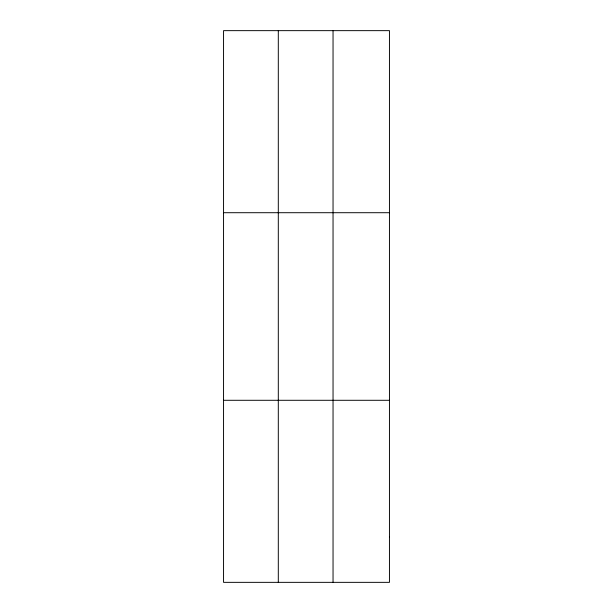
<?xml version="1.0" encoding="UTF-8"?>
<svg xmlns="http://www.w3.org/2000/svg" width="613" height="613" viewBox="0 0 613 613"><rect width="100%" height="100%" fill="white"/><g stroke="black" fill="none" stroke-linecap="round" stroke-linejoin="round"><path stroke-width="0.92" d="M278.302 582.35L278.302 30.65M333.043 582.35L333.043 30.65M223.553 212.711L389.447 212.711M223.553 400.289L389.447 400.289M389.447 536.835L389.447 582.35L223.553 582.35L223.553 30.65L389.447 30.65L389.447 536.835"/></g></svg>
